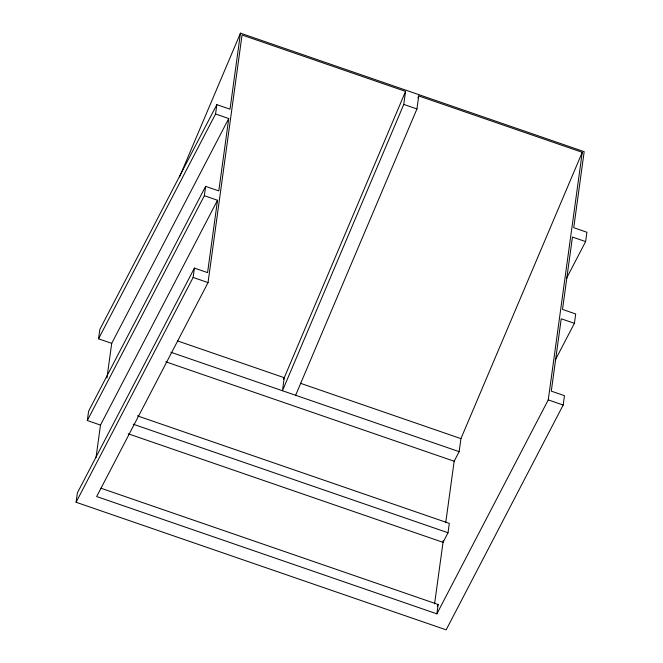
<?xml version="1.0" encoding="UTF-8"?>
<svg xmlns="http://www.w3.org/2000/svg" width="663" height="663" viewBox="0 0 663 663"><rect width="100%" height="100%" fill="white"/><g stroke="black" fill="none" stroke-linecap="round" stroke-linejoin="round"><path stroke-width="0.99" d="M555.296 360.026L574.398 323.32L561.23 318.779L551.293 391.137L564.462 395.678L563.177 405.035L446.149 629.85L76.096 502.256L77.38 492.899L194.408 268.084L207.577 272.626L217.514 200.259L204.345 195.718L205.629 186.361L218.798 190.903L228.735 118.544L215.566 114.003L216.851 104.646L230.02 109.188L240.462 33.15L584.178 151.67L573.735 227.699L586.904 232.241L585.62 241.597L566.517 278.303M96.002 457.685L100.486 425.074L87.317 420.533L88.602 411.176L205.629 186.361M106.95 378.009L111.707 343.359L98.538 338.818L99.823 329.461L216.851 104.646M76.096 502.256L193.124 277.441L194.408 268.084M208.033 282.678L242.045 35.006L405.565 91.386L403.775 104.414L282.463 390.731L284.253 377.703L177.518 340.906M295.632 395.272L416.944 108.956L418.734 95.928L582.255 152.308L548.243 399.98M434.58 603.819L443.282 540.461M445.718 522.726L454.163 461.241L459.144 451.66L460.934 438.624L582.255 152.308M193.124 277.441L208.049 282.587L96.674 496.546L436.876 613.847L438.16 604.49L100.884 488.192M128.232 433.793L443.025 542.334L448.014 532.754L449.299 523.397L137.44 415.867M574.398 323.32L575.683 313.964L562.514 309.422L572.451 237.056L585.62 241.597M179.549 176.913L240.462 33.15M283.507 379.451L405.565 91.386M417.93 97.826L418.734 95.928M98.538 338.818L215.566 114.003M111.707 343.359L228.735 118.544M87.317 420.533L204.345 195.718M100.486 425.074L217.514 200.259M437.257 606.231L438.16 604.49M436.876 613.847L548.251 399.888L563.177 405.035M403.775 104.414L416.944 108.956M300.356 383.255L460.934 438.624M170.839 352.244L459.144 451.66M165.767 361.799L454.163 461.241M133.222 424.212L448.014 532.754"/></g></svg>
